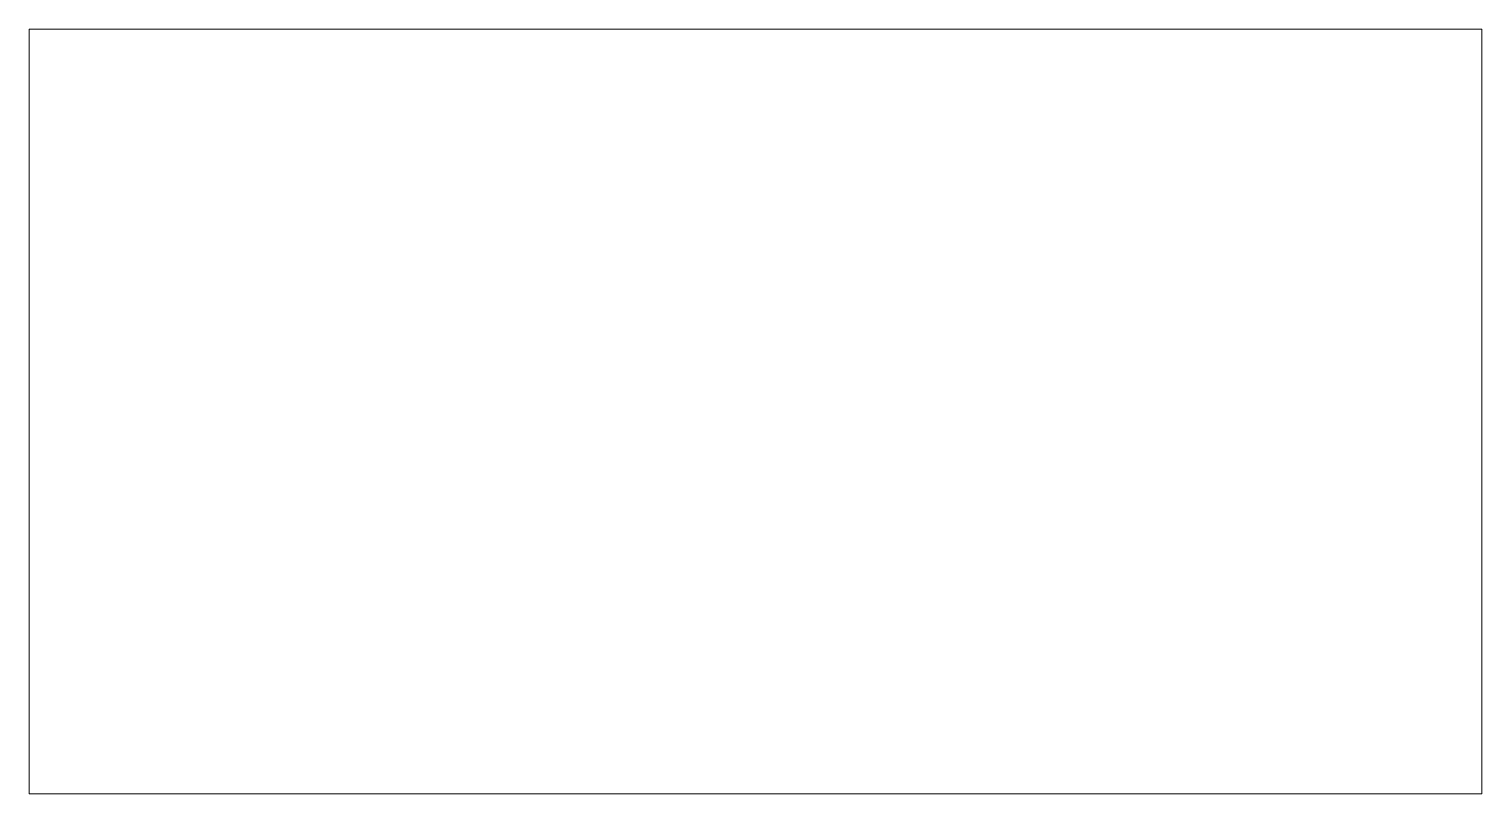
# Paper-space layout 'Layout1' of a CAD drawing. Header units: millimetres. Extents: x 2 to 591, y 29 to 339.
import ezdxf

# ---------------------------------------------------------------- set-up
doc = ezdxf.new("R2010")
doc.units = ezdxf.units.MM
doc.layers.get('0').update_dxf_attribs({"lineweight": 50})
picture_1 = doc.add_image_def('image1.jpg', size_in_pixel=(862, 454))

psp = doc.layouts.get("Layout1")

# ---------------------------------------------------------------- pictures from other files: only their frames are drawn
at = {"color": 7, "lineweight": 20, "true_color": 0xffffff}
image = psp.add_image(picture_1, insert=(2.17, 28.68), size_in_units=(588.45, 309.93), dxfattribs=at)
image.dxf.flags = 7

doc.saveas('drawing.dxf')
